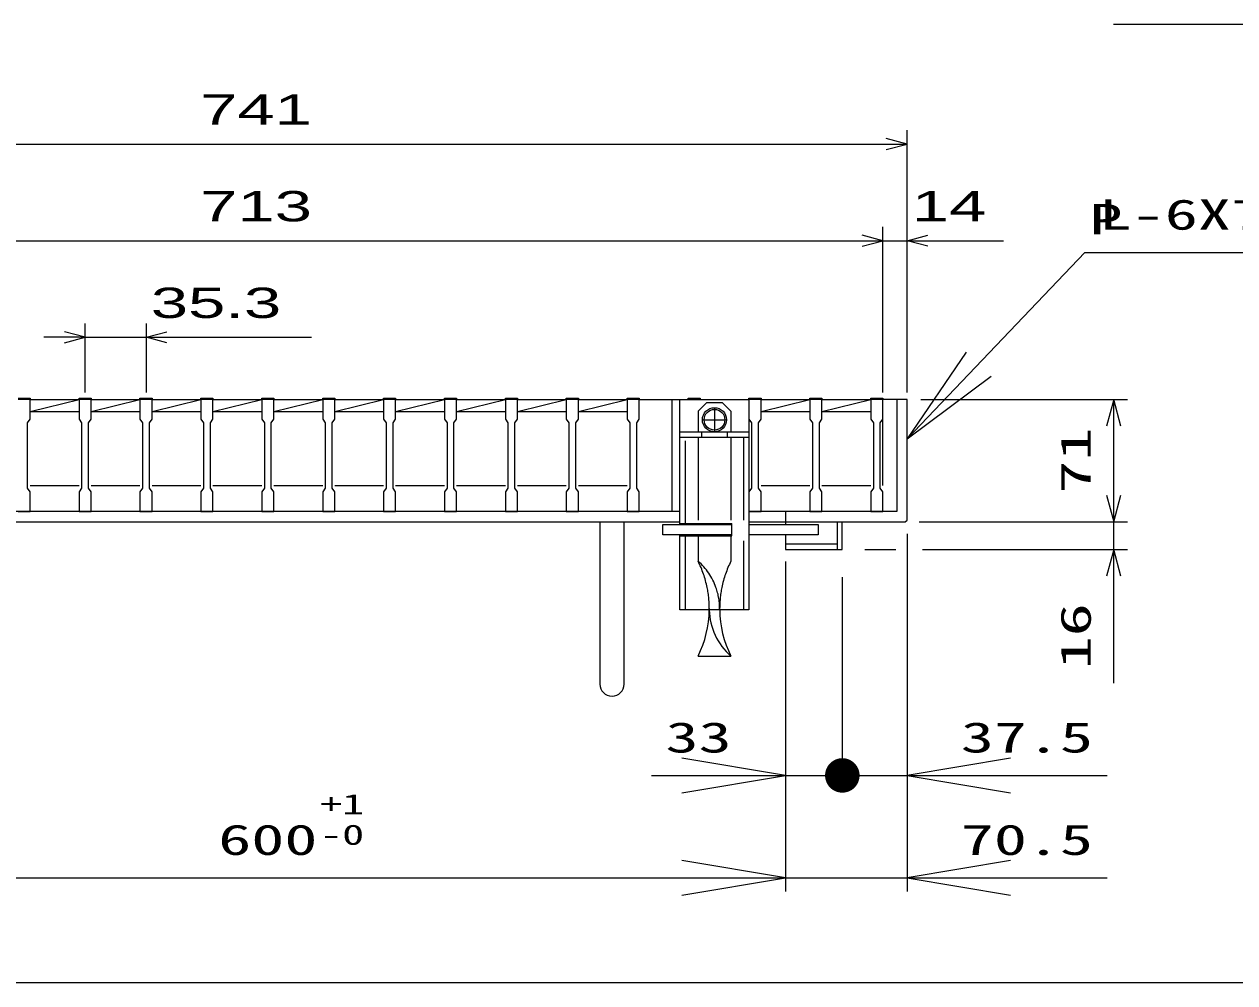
# Model space of a CAD drawing. Units: millimetres, scale not verified. Extents: x -1456 to 1389, y -1026 to 839.
# Drawn here: x -875 to -173, y -921 to -366 of the extents above; entities that cross this region are included whole.
import ezdxf
from ezdxf.enums import TextEntityAlignment as Align

# ---------------------------------------------------------------- set-up
doc = ezdxf.new("R2010")
doc.units = ezdxf.units.MM
doc.header["$LTSCALE"] = 8
doc.linetypes.add('CHAIN', pattern=[18.5, 12, -1.5, 3.5, -1.5])
doc.linetypes.add('DASHED', pattern=[7.5, 6, -1.5])
for name, color, linetype, lineweight in [('0_2', 150, 'Continuous', 25), ('16', 3, 'Continuous', 25), ('17', 2, 'Continuous', 25), ('19', 6, 'Continuous', 25), ('22', 4, 'Continuous', 25), ('29', 6, 'Continuous', 25)]:
    doc.layers.add(name, color=color, linetype=linetype, lineweight=lineweight)
doc.styles.add('ベクトル', font='')
doc.styles.add('ＭＳ ゴシック', font='')
doc.styles.get('ベクトル').set_extended_font_data('ベクトル')
doc.styles.get('ＭＳ ゴシック').set_extended_font_data('MS Gothic')

# ---------------------------------------------------------------- blocks, each defined once
blk = doc.blocks.new('open_arrow')
at = {"color": 0, "linetype": 'Continuous', "lineweight": -2}
blk.add_lwpolyline([(7.5, 1.25), (0, 0), (7.5, -1.25)], dxfattribs=at)
blk = doc.blocks.new('filled_dot')
at = {"color": 0, "linetype": 'Continuous', "lineweight": -2, "const_width": 1.25}
blk.add_lwpolyline([(-0.625, 0, 1), (0.625, 0, 1)], format="xyb", close=True, dxfattribs=at)

msp = doc.modelspace()

# ---------------------------------------------------------------- linework, layer by layer
at = {"layer": '0_2'}
msp.add_line((1388.8, -921.2), (-1379.2, -921.2), dxfattribs=at)
at = {"layer": '16'}
for p, q in [((-878.2, -582.3), (-871.2, -582.3)), ((-871.2, -582.3), (-871.2, -583)), ((-842.9, -583), (-842.9, -582.3)), ((-842.9, -582.3), (-835.9, -582.3)), ((-835.9, -582.3), (-835.9, -583)), ((-807.6, -583), (-807.6, -582.3)), ((-807.6, -582.3), (-800.6, -582.3)), ((-800.6, -582.3), (-800.6, -583)), ((-772.3, -583), (-772.3, -582.3)), ((-772.3, -582.3), (-765.3, -582.3)), ((-765.3, -582.3), (-765.3, -583)), ((-737, -583), (-737, -582.3)), ((-737, -582.3), (-730, -582.3)), ((-730, -582.3), (-730, -583)), ((-701.7, -583), (-701.7, -582.3)), ((-701.7, -582.3), (-694.7, -582.3)), ((-694.7, -582.3), (-694.7, -583)), ((-666.4, -583), (-666.4, -582.3)), ((-666.4, -582.3), (-659.4, -582.3)), ((-659.4, -582.3), (-659.4, -583)), ((-631.1, -583), (-631.1, -582.3)), ((-631.1, -582.3), (-624.1, -582.3)), ((-624.1, -582.3), (-624.1, -583)), ((-595.8, -583), (-595.8, -582.3)), ((-595.8, -582.3), (-588.8, -582.3)), ((-588.8, -582.3), (-588.8, -583)), ((-560.5, -583), (-560.5, -582.3)), ((-560.5, -582.3), (-553.5, -582.3)), ((-553.5, -582.3), (-553.5, -583)), ((-525.2, -583), (-525.2, -582.3)), ((-525.2, -582.3), (-518.2, -582.3)), ((-518.2, -582.3), (-518.2, -583)), ((-489.9, -583), (-489.9, -582.3)), ((-489.9, -582.3), (-482.9, -582.3)), ((-482.9, -582.3), (-482.9, -583)), ((-454.6, -583), (-454.6, -582.3)), ((-454.6, -582.3), (-447.6, -582.3)), ((-447.6, -582.3), (-447.6, -583)), ((-419.3, -583), (-419.3, -582.3)), ((-419.3, -582.3), (-412.3, -582.3)), ((-412.3, -582.3), (-412.3, -583)), ((-384, -583), (-384, -582.3)), ((-384, -582.3), (-377, -582.3)), ((-377, -582.3), (-377, -583)), ((-871.2, -583), (-878.2, -583)), ((-871.2, -594.5), (-871.2, -583)), ((-871.2, -583), (-842.9, -583)), ((-871.2, -590), (-842.9, -583)), ((-842.9, -583), (-842.9, -594.5)), ((-835.9, -583), (-842.9, -583)), ((-835.9, -594.5), (-835.9, -583)), ((-835.9, -583), (-807.6, -583)), ((-835.9, -590), (-807.6, -583)), ((-807.6, -583), (-807.6, -594.5)), ((-800.6, -583), (-807.6, -583)), ((-800.6, -594.5), (-800.6, -583)), ((-800.6, -583), (-772.3, -583)), ((-800.6, -590), (-772.3, -583)), ((-772.3, -583), (-772.3, -594.5)), ((-765.3, -583), (-772.3, -583)), ((-765.3, -594.5), (-765.3, -583)), ((-765.3, -583), (-737, -583)), ((-765.3, -590), (-737, -583)), ((-737, -583), (-737, -594.5)), ((-730, -583), (-737, -583)), ((-730, -594.5), (-730, -583)), ((-730, -583), (-701.7, -583)), ((-730, -590), (-701.7, -583)), ((-701.7, -583), (-701.7, -594.5)), ((-694.7, -583), (-701.7, -583)), ((-694.7, -594.5), (-694.7, -583)), ((-694.7, -583), (-666.4, -583)), ((-694.7, -590), (-666.4, -583)), ((-666.4, -583), (-666.4, -594.5)), ((-659.4, -583), (-666.4, -583)), ((-659.4, -594.5), (-659.4, -583)), ((-659.4, -583), (-631.1, -583)), ((-659.4, -590), (-631.1, -583)), ((-631.1, -583), (-631.1, -594.5)), ((-624.1, -583), (-631.1, -583)), ((-624.1, -594.5), (-624.1, -583)), ((-624.1, -583), (-595.8, -583)), ((-624.1, -590), (-595.8, -583)), ((-595.8, -583), (-595.8, -594.5)), ((-588.8, -583), (-595.8, -583)), ((-588.8, -594.5), (-588.8, -583)), ((-588.8, -583), (-560.5, -583)), ((-588.8, -590), (-560.5, -583)), ((-560.5, -583), (-560.5, -594.5)), ((-553.5, -583), (-560.5, -583)), ((-553.5, -594.5), (-553.5, -583)), ((-553.5, -583), (-525.2, -583)), ((-553.5, -590), (-525.2, -583)), ((-525.2, -583), (-525.2, -594.5)), ((-518.2, -583), (-525.2, -583)), ((-518.2, -594.5), (-518.2, -583)), ((-518.2, -583), (-489.9, -583)), ((-482.9, -583), (-489.9, -583)), ((-482.9, -583), (-454.6, -583)), ((-454.6, -583), (-454.6, -594.5)), ((-447.6, -583), (-454.6, -583)), ((-447.6, -594.5), (-447.6, -583)), ((-447.6, -583), (-419.3, -583)), ((-447.6, -590), (-419.3, -583)), ((-419.3, -583), (-419.3, -594.5)), ((-412.3, -583), (-419.3, -583)), ((-412.3, -594.5), (-412.3, -583)), ((-412.3, -583), (-384, -583)), ((-412.3, -590), (-384, -583)), ((-384, -583), (-384, -594.5)), ((-377, -583), (-384, -583)), ((-377, -594.5), (-377, -583)), ((-377, -633), (-377, -583)), ((-872.7, -596.5), (-871.2, -594.5)), ((-871.2, -590), (-842.9, -590)), ((-842.9, -594.5), (-841.4, -596.5)), ((-837.4, -596.5), (-835.9, -594.5)), ((-835.9, -590), (-807.6, -590)), ((-807.6, -594.5), (-806.1, -596.5)), ((-802.1, -596.5), (-800.6, -594.5)), ((-800.6, -590), (-772.3, -590)), ((-772.3, -594.5), (-770.8, -596.5)), ((-766.8, -596.5), (-765.3, -594.5)), ((-765.3, -590), (-737, -590)), ((-737, -594.5), (-735.5, -596.5)), ((-731.5, -596.5), (-730, -594.5)), ((-730, -590), (-701.7, -590)), ((-701.7, -594.5), (-700.2, -596.5)), ((-696.2, -596.5), (-694.7, -594.5)), ((-694.7, -590), (-666.4, -590)), ((-666.4, -594.5), (-664.9, -596.5)), ((-660.9, -596.5), (-659.4, -594.5)), ((-659.4, -590), (-631.1, -590)), ((-631.1, -594.5), (-629.6, -596.5)), ((-625.6, -596.5), (-624.1, -594.5)), ((-624.1, -590), (-595.8, -590)), ((-595.8, -594.5), (-594.3, -596.5)), ((-590.3, -596.5), (-588.8, -594.5)), ((-588.8, -590), (-560.5, -590)), ((-560.5, -594.5), (-559, -596.5)), ((-555, -596.5), (-553.5, -594.5)), ((-553.5, -590), (-525.2, -590)), ((-525.2, -594.5), (-523.7, -596.5)), ((-519.7, -596.5), (-518.2, -594.5)), ((-454.6, -594.5), (-453.1, -596.5)), ((-449.1, -596.5), (-447.6, -594.5)), ((-447.6, -590), (-419.3, -590)), ((-419.3, -594.5), (-417.8, -596.5)), ((-413.8, -596.5), (-412.3, -594.5)), ((-412.3, -590), (-384, -590)), ((-384, -594.5), (-382.5, -596.5)), ((-378.5, -596.5), (-377, -594.5)), ((-872.7, -634.5), (-872.7, -596.5)), ((-841.4, -596.5), (-841.4, -634.5)), ((-837.4, -634.5), (-837.4, -596.5)), ((-806.1, -596.5), (-806.1, -634.5)), ((-802.1, -634.5), (-802.1, -596.5)), ((-770.8, -596.5), (-770.8, -634.5)), ((-766.8, -634.5), (-766.8, -596.5)), ((-735.5, -596.5), (-735.5, -634.5)), ((-731.5, -634.5), (-731.5, -596.5)), ((-700.2, -596.5), (-700.2, -634.5)), ((-696.2, -634.5), (-696.2, -596.5)), ((-664.9, -596.5), (-664.9, -634.5)), ((-660.9, -634.5), (-660.9, -596.5)), ((-629.6, -596.5), (-629.6, -634.5)), ((-625.6, -634.5), (-625.6, -596.5)), ((-594.3, -596.5), (-594.3, -634.5)), ((-590.3, -634.5), (-590.3, -596.5)), ((-559, -596.5), (-559, -634.5)), ((-555, -634.5), (-555, -596.5)), ((-523.7, -596.5), (-523.7, -634.5)), ((-519.7, -634.5), (-519.7, -596.5)), ((-453.1, -596.5), (-453.1, -634.5)), ((-449.1, -634.5), (-449.1, -596.5)), ((-417.8, -596.5), (-417.8, -634.5)), ((-413.8, -634.5), (-413.8, -596.5)), ((-382.5, -596.5), (-382.5, -634.5)), ((-378.5, -634.5), (-378.5, -596.5)), ((-871.2, -636.5), (-872.7, -634.5)), ((-871.2, -633), (-842.9, -633)), ((-871.2, -648), (-871.2, -636.5)), ((-841.4, -634.5), (-842.9, -636.5)), ((-842.9, -636.5), (-842.9, -648)), ((-835.9, -636.5), (-837.4, -634.5)), ((-835.9, -633), (-807.6, -633)), ((-835.9, -648), (-835.9, -636.5)), ((-806.1, -634.5), (-807.6, -636.5)), ((-807.6, -636.5), (-807.6, -648)), ((-800.6, -636.5), (-802.1, -634.5)), ((-800.6, -633), (-772.3, -633)), ((-800.6, -648), (-800.6, -636.5)), ((-770.8, -634.5), (-772.3, -636.5)), ((-772.3, -636.5), (-772.3, -648)), ((-765.3, -636.5), (-766.8, -634.5)), ((-765.3, -633), (-737, -633)), ((-765.3, -648), (-765.3, -636.5)), ((-735.5, -634.5), (-737, -636.5)), ((-737, -636.5), (-737, -648)), ((-730, -636.5), (-731.5, -634.5)), ((-730, -633), (-701.7, -633)), ((-730, -648), (-730, -636.5)), ((-700.2, -634.5), (-701.7, -636.5)), ((-701.7, -636.5), (-701.7, -648)), ((-694.7, -636.5), (-696.2, -634.5)), ((-694.7, -633), (-666.4, -633)), ((-694.7, -648), (-694.7, -636.5)), ((-664.9, -634.5), (-666.4, -636.5)), ((-666.4, -636.5), (-666.4, -648)), ((-659.4, -636.5), (-660.9, -634.5)), ((-659.4, -633), (-631.1, -633)), ((-659.4, -648), (-659.4, -636.5)), ((-629.6, -634.5), (-631.1, -636.5)), ((-631.1, -636.5), (-631.1, -648)), ((-624.1, -636.5), (-625.6, -634.5)), ((-624.1, -633), (-595.8, -633)), ((-624.1, -648), (-624.1, -636.5)), ((-594.3, -634.5), (-595.8, -636.5)), ((-595.8, -636.5), (-595.8, -648)), ((-588.8, -636.5), (-590.3, -634.5)), ((-588.8, -633), (-560.5, -633)), ((-588.8, -648), (-588.8, -636.5)), ((-559, -634.5), (-560.5, -636.5)), ((-560.5, -636.5), (-560.5, -648)), ((-553.5, -636.5), (-555, -634.5)), ((-553.5, -633), (-525.2, -633)), ((-553.5, -648), (-553.5, -636.5)), ((-523.7, -634.5), (-525.2, -636.5)), ((-525.2, -636.5), (-525.2, -648)), ((-518.2, -636.5), (-519.7, -634.5)), ((-518.2, -648), (-518.2, -636.5)), ((-453.1, -634.5), (-454.6, -636.5)), ((-454.6, -636.5), (-454.6, -648)), ((-447.6, -636.5), (-449.1, -634.5)), ((-447.6, -633), (-419.3, -633)), ((-447.6, -648), (-447.6, -636.5)), ((-417.8, -634.5), (-419.3, -636.5)), ((-419.3, -636.5), (-419.3, -648)), ((-412.3, -636.5), (-413.8, -634.5)), ((-412.3, -633), (-384, -633)), ((-412.3, -648), (-412.3, -636.5)), ((-382.5, -634.5), (-384, -636.5)), ((-384, -636.5), (-384, -648)), ((-377, -636.5), (-378.5, -634.5)), ((-377, -648), (-377, -636.5)), ((-878.2, -648), (-871.2, -648)), ((-842.9, -648), (-835.9, -648)), ((-807.6, -648), (-800.6, -648)), ((-772.3, -648), (-765.3, -648)), ((-737, -648), (-730, -648)), ((-701.7, -648), (-694.7, -648)), ((-666.4, -648), (-659.4, -648)), ((-631.1, -648), (-624.1, -648)), ((-595.8, -648), (-588.8, -648)), ((-560.5, -648), (-553.5, -648)), ((-525.2, -648), (-518.2, -648)), ((-454.6, -648), (-447.6, -648)), ((-419.3, -648), (-412.3, -648)), ((-384, -648), (-377, -648))]:
    msp.add_line(p, q, dxfattribs=at)
at = {"layer": '17', "color": 3}
for p, q in [((-499.1, -648), (-499.1, -583)), ((-494.6, -605), (-494.6, -583)), ((-494.6, -583), (-454.6, -583)), ((-454.6, -583), (-454.6, -605)), ((-494.6, -601.8), (-454.6, -601.8)), ((-482.1, -601.8), (-482.1, -605)), ((-467.1, -605), (-467.1, -601.8)), ((-454.6, -605), (-494.6, -605)), ((-494.6, -655.5), (-494.6, -605)), ((-454.6, -605), (-454.6, -705)), ((-494.6, -655), (-464.6, -655)), ((-491.4, -655), (-491.4, -655.5)), ((-464.6, -662), (-464.6, -655)), ((-494.6, -705), (-494.6, -661.5)), ((-494.6, -662), (-464.6, -662)), ((-491.4, -661.5), (-491.4, -662)), ((-454.6, -705), (-494.6, -705))]:
    msp.add_line(p, q, dxfattribs=at)
at = {"layer": '17'}
for p, q in [((-479.1, -584.8), (-484.1, -589.8)), ((-479.1, -584.8), (-470.1, -584.8)), ((-470.1, -584.8), (-465.1, -589.8)), ((-484.1, -589.8), (-484.1, -601.8)), ((-465.1, -589.8), (-465.1, -601.8)), ((-504.6, -661.5), (-504.6, -655.5)), ((-504.6, -655.5), (-464.6, -655.5)), ((-454.6, -655.5), (-414.6, -655.5)), ((-414.6, -655.5), (-414.6, -661.5)), ((-464.6, -661.5), (-504.6, -661.5)), ((-414.6, -661.5), (-454.6, -661.5)), ((-484.1, -731.8), (-465.1, -731.8))]:
    msp.add_line(p, q, dxfattribs=at)
at = {"layer": '17', "color": 33, "linetype": 'CHAIN'}
for p, q in [((-474.6, -588.2), (-474.6, -601.4)), ((-481.2, -594.8), (-468, -594.8))]:
    msp.add_line(p, q, dxfattribs=at)
at = {"layer": '17', "color": 3, "linetype": 'DASHED'}
for p, q in [((-491.4, -655), (-491.4, -605)), ((-457.8, -605), (-457.8, -705)), ((-491.4, -705), (-491.4, -662))]:
    msp.add_line(p, q, dxfattribs=at)
at = {"layer": '17', "linetype": 'DASHED'}
for p, q in [((-484.1, -605), (-484.1, -655.5)), ((-465.1, -605), (-465.1, -655.5)), ((-484.1, -661.5), (-484.1, -676.8)), ((-465.1, -661.5), (-465.1, -676.8))]:
    msp.add_line(p, q, dxfattribs=at)
at = {"layer": '17', "color": 7}
msp.add_circle((-474.6, -594.8), 7, dxfattribs=at)
at = {"layer": '17'}
msp.add_circle((-474.6, -594.8), 6, dxfattribs=at)
at = {"layer": '17', "linetype": 'DASHED'}
for centre, radius, start, end in [((-539.023, -704.3), 61.423, 11.55161, 26.59714), ((-508.1, -704.3), 36.5, 19.69337, 48.88791), ((-410.177, -704.3), 61.423, 153.40286, 168.44839), ((-539.023, -704.3), 61.423, 359.34702, 11.55161), ((-508.1, -704.3), 36.5, 358.90111, 19.69337), ((-410.177, -704.3), 61.423, 168.44839, 180.65298)]:
    msp.add_arc(centre, radius, start, end, dxfattribs=at)
at = {"layer": '17'}
for centre, radius, start, end in [((-539.023, -704.3), 61.423, 333.40286, 359.34702), ((-441.1, -704.3), 36.5, 180, 180.09221), ((-441.1, -704.3), 36.5, 181.09889, 228.88791), ((-410.177, -704.3), 61.423, 180.65298, 206.59714)]:
    msp.add_arc(centre, radius, start, end, dxfattribs=at)
at = {"layer": '19'}
for p, q in [((-363, -583), (-377, -583)), ((-369, -583), (-369, -648)), ((-363, -653), (-363, -583)), ((-494.6, -648), (-1098, -648)), ((-369, -648), (-454.6, -648)), ((-433.5, -648), (-433.5, -654)), ((-1103, -654), (-494.6, -654)), ((-541, -654), (-541, -748)), ((-527, -748), (-527, -654)), ((-454.6, -654), (-364, -654)), ((-433.5, -654), (-433.5, -655.5)), ((-403.5, -654), (-403.5, -670)), ((-400.5, -670), (-400.5, -654)), ((-364, -654), (-363, -653)), ((-433.5, -661.5), (-433.5, -670)), ((-433.5, -670), (-400.5, -670))]:
    msp.add_line(p, q, dxfattribs=at)
msp.add_arc((-534, -748), 7, 180, 0, dxfattribs=at)
at = {"layer": '22'}
for p, q in [((-243.232, -365.5), (-83.232, -365.5)), ((-363, -579), (-363, -427)), ((-1104, -435), (-363, -435)), ((-363, -435), (-375, -431.8)), ((-375, -438.2), (-363, -435)), ((-377, -579), (-377, -483)), ((-363, -579), (-363, -483)), ((-1090, -491), (-377, -491)), ((-377, -491), (-389, -487.8)), ((-389, -494.2), (-377, -491)), ((-377, -491), (-363, -491)), ((-363, -491), (-351, -487.8)), ((-351, -494.2), (-363, -491)), ((-363, -491), (-307, -491)), ((-839.4, -579), (-839.4, -539)), ((-804.1, -539), (-804.1, -579)), ((-839.4, -547), (-863.4, -547)), ((-839.4, -547), (-851.4, -543.8)), ((-851.4, -550.2), (-839.4, -547)), ((-839.4, -547), (-804.1, -547)), ((-804.1, -547), (-792.1, -543.8)), ((-792.1, -550.2), (-804.1, -547)), ((-804.1, -547), (-708.1, -547)), ((-355, -583), (-235.186, -583)), ((-243.186, -654), (-243.186, -583)), ((-356, -654), (-235.186, -654)), ((-243.186, -670), (-243.186, -654)), ((-363, -661), (-363, -808.999)), ((-387.5, -670), (-369.412, -670)), ((-363, -669), (-363, -868.351)), ((-354.031, -670), (-235.186, -670)), ((-243.186, -747.582), (-243.186, -670)), ((-433.5, -677), (-433.5, -808.999)), ((-433.5, -685), (-433.5, -868.351)), ((-433.5, -685), (-433.5, -868.351)), ((-400.5, -686), (-400.5, -808.999)), ((-400.5, -686), (-400.5, -808.999)), ((-511.082, -800.999), (-363, -800.999)), ((-433.5, -800.999), (-247.018, -800.999)), ((-1033.5, -860.351), (-433.5, -860.351)), ((-433.5, -860.351), (-247.018, -860.351))]:
    msp.add_line(p, q, dxfattribs=at)
at = {"layer": '22', "lineweight": 13}
for p, q in [((-243.186, -583), (-247.327, -598.455)), ((-239.045, -598.455), (-243.186, -583)), ((-247.327, -638.545), (-243.186, -654)), ((-243.186, -654), (-239.045, -638.545)), ((-243.186, -670), (-247.327, -685.455)), ((-239.045, -685.455), (-243.186, -670))]:
    msp.add_line(p, q, dxfattribs=at)
at = {"layer": '22'}
msp.add_lwpolyline([(-363, -605.95), (-259.907, -497.907), (-32.707, -497.907)], dxfattribs=at)
at = {"layer": '29'}
msp.add_line((-403.5, -667), (-433.563, -667), dxfattribs=at)

# ---------------------------------------------------------------- block references
at = {"layer": '22', "xscale": 8, "yscale": 8}
for p, rotation in [((-363, -605.95), 46.3), ((-433.5, -800.999), 180), ((-433.5, -860.351), 180)]:
    msp.add_blockref('open_arrow', p, dxfattribs=dict(at, rotation=rotation))
for name, p in [('filled_dot', (-400.5, -800.999)), ('open_arrow', (-363, -800.999)), ('open_arrow', (-363, -860.351))]:
    msp.add_blockref(name, p, dxfattribs=at)

# ---------------------------------------------------------------- texts
at = {"layer": '22', "color": 2, "style": 'ベクトル', "width": 1.65}
for s, p in [(' 741 ', (-783.5, -415)), (' 713 ', (-783.5, -471)), (' 14 ', (-371, -471)), (' 35.3 ', (-812.1, -527))]:
    msp.add_text(s, height=17.6, dxfattribs=at).set_placement(p, align=Align.MIDDLE_LEFT)
at = {"layer": '22', "color": 2, "style": 'ＭＳ ゴシック', "width": 1.6}
for s, height, p in [('P', 17.6, (-247.727, -478.519)), ('+1', 11.73, (-690.408, -817.644)), ('-0', 11.73, (-690.408, -835.347))]:
    msp.add_text(s, height=height, dxfattribs=at).set_placement(p, align=Align.MIDDLE_CENTER)
at = {"layer": '22', "style": 'ＭＳ ゴシック', "width": 1.6}
for s, p in [('L-6X71X70.5', (-251.907, -489.907)), ('37.5', (-331.818, -792.999)), ('70.5', (-331.818, -852.351))]:
    msp.add_text(s, height=17.6, dxfattribs=at).set_placement(p, align=Align.BOTTOM_LEFT)
at = {"layer": '22', "color": 2, "style": 'ＭＳ ゴシック', "width": 1.6}
msp.add_text('71', height=17.6, rotation=90, dxfattribs=at).set_placement((-251.186, -618.5), align=Align.BOTTOM_CENTER)
msp.add_text('16', height=17.6, rotation=90, dxfattribs=at).set_placement((-251.186, -701.182), align=Align.BOTTOM_RIGHT)
at = {"layer": '22', "style": 'ＭＳ ゴシック', "width": 1.6}
msp.add_text('33', height=17.6, dxfattribs=at).set_placement((-464.682, -792.999), align=Align.BOTTOM_RIGHT)
msp.add_text('600', height=17.6, dxfattribs=at).set_placement((-733.5, -852.351), align=Align.BOTTOM_CENTER)

doc.saveas('drawing.dxf')
